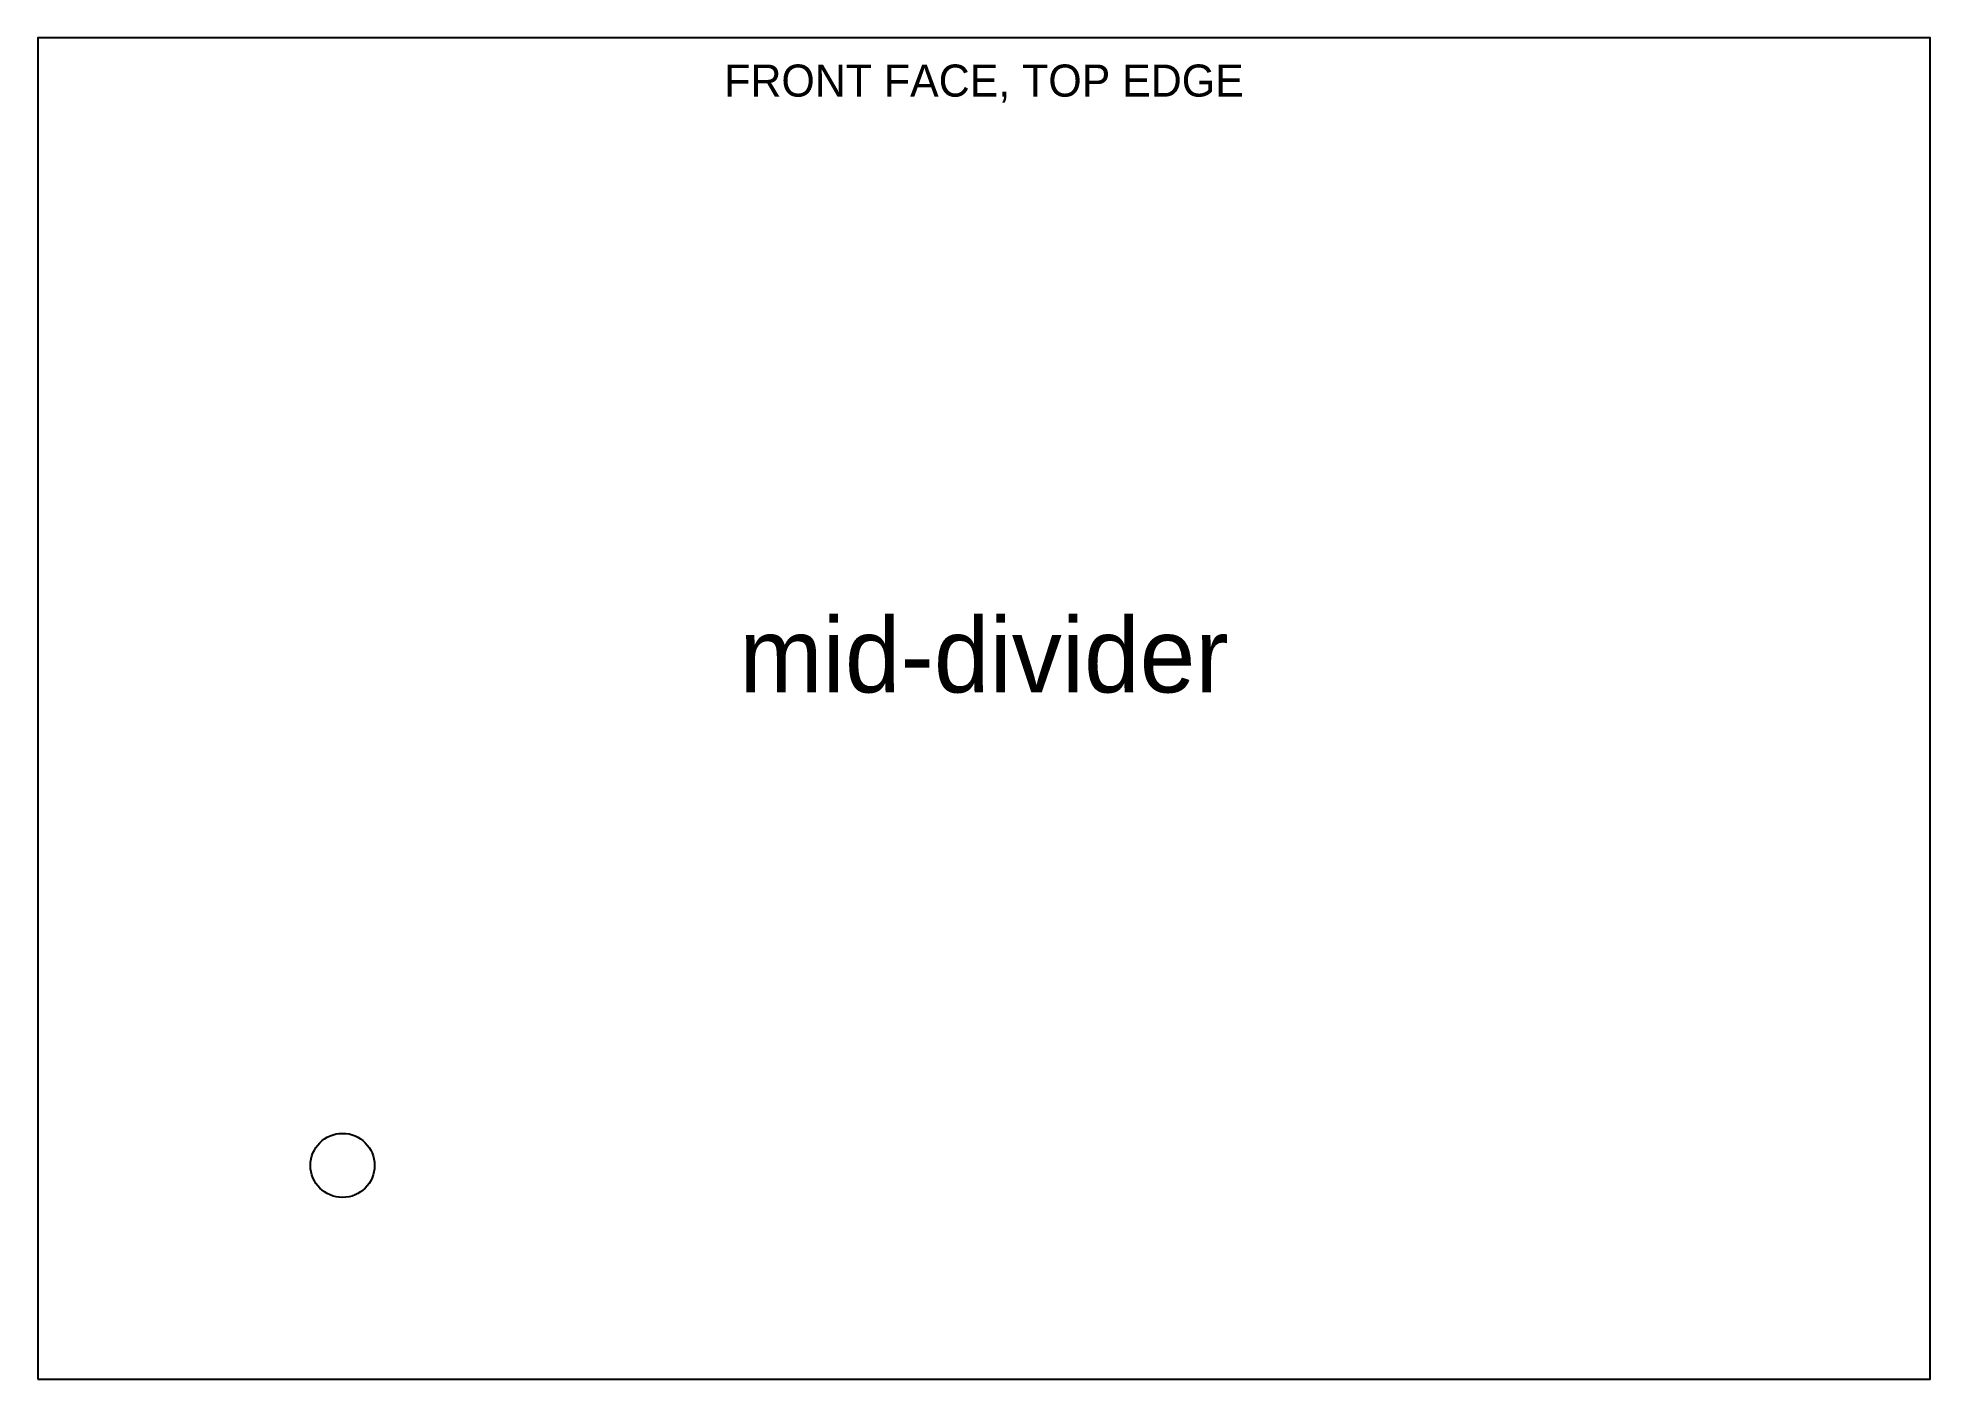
# Model space of a CAD drawing. Header units: millimetres. Extents: x 0 to 354, y 0 to 251.
import ezdxf
from ezdxf.enums import TextEntityAlignment as Align

# ---------------------------------------------------------------- set-up
doc = ezdxf.new("R2010")
doc.units = ezdxf.units.MM
for name, color, linetype in [('CUT_INSIDE', 1, 'Continuous'), ('CUT_OUTSIDE', 7, 'Continuous'), ('NOTES', 8, 'Continuous')]:
    doc.layers.add(name, color=color, linetype=linetype)

msp = doc.modelspace()

# ---------------------------------------------------------------- linework, layer by layer
at = {"layer": 'CUT_INSIDE'}
msp.add_circle((57, 40), 6, dxfattribs=at)
at = {"layer": 'CUT_OUTSIDE'}
msp.add_lwpolyline([(0, 0), (354, 0), (354, 251), (0, 251)], close=True, dxfattribs=at)

# ---------------------------------------------------------------- texts
at = {"layer": 'NOTES'}
for s, height, p in [('FRONT FACE, TOP EDGE', 6, (177, 243)), ('mid-divider', 14, (177, 135.5))]:
    msp.add_text(s, height=height, dxfattribs=at).set_placement(p, align=Align.MIDDLE_CENTER)

doc.saveas('drawing.dxf')
